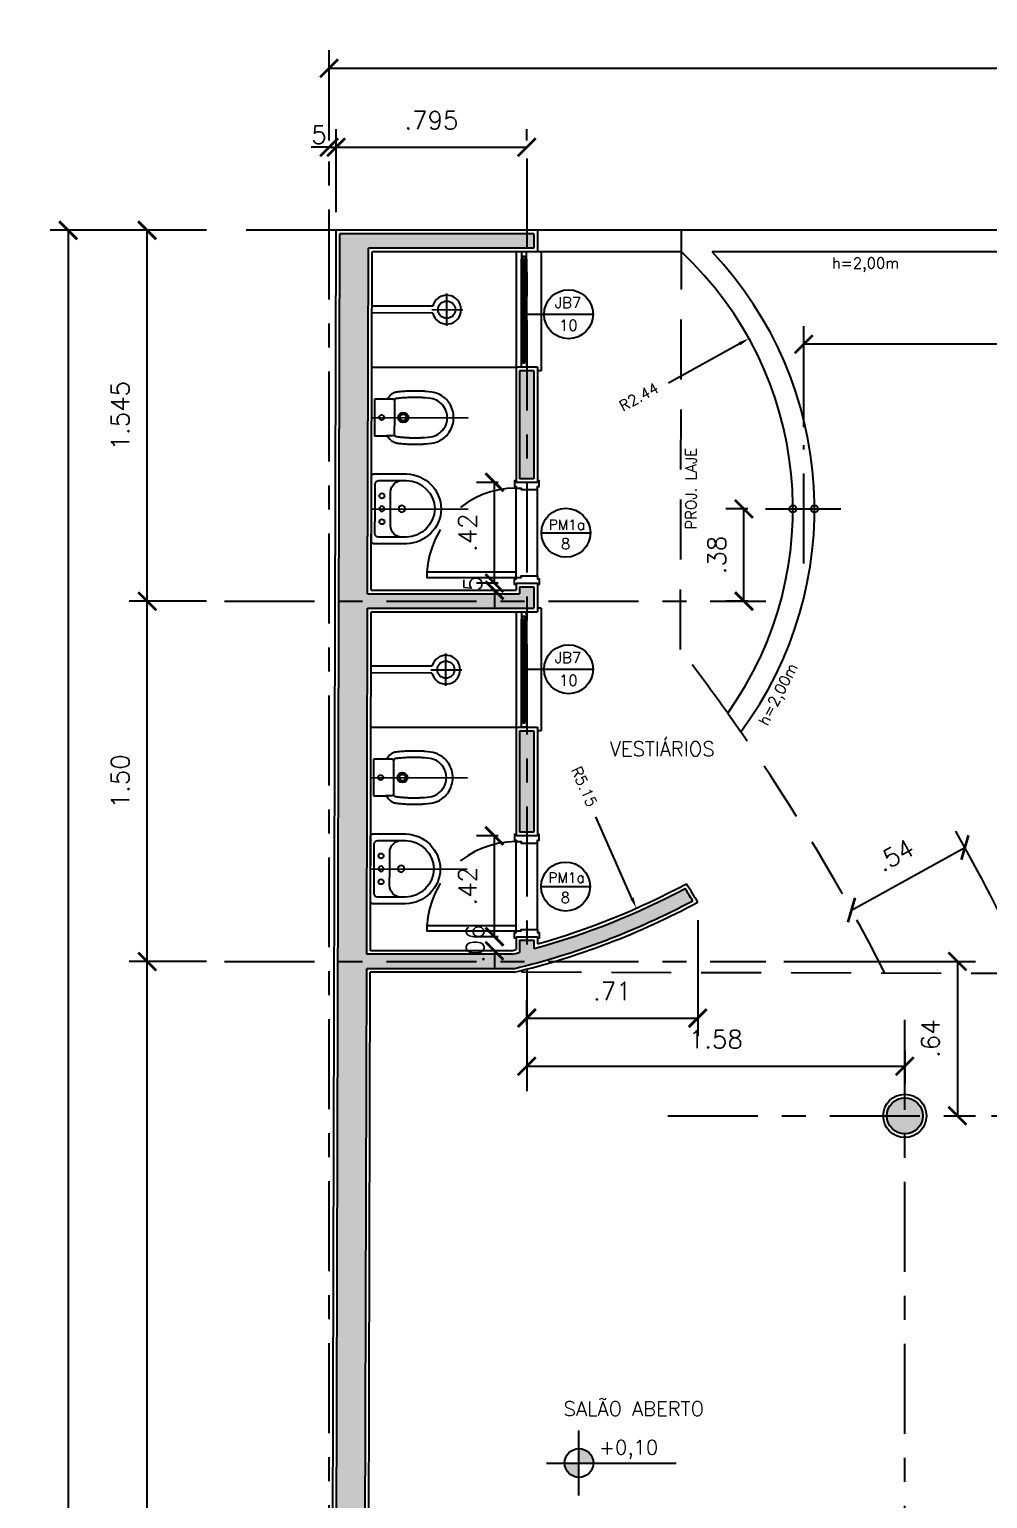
# Model space of a CAD drawing. Header units: millimetres. Extents: x 128 to 761, y 122 to 191.
# Drawn here: x 127.76 to 131.75, y 131.63 to 137.75 of the extents above; entities that cross this region are included whole.
import ezdxf

# ---------------------------------------------------------------- set-up
doc = ezdxf.new("R2010")
doc.units = ezdxf.units.MM
doc.linetypes.add('CENTER', pattern=[0.6, 0.375, -0.075, 0.075, -0.075])
doc.linetypes.add('HIDDEN', pattern=[0.375, 0.25, -0.125])
for name, color, linetype in [('ALV', 5, 'Continuous'), ('CAIX', 2, 'Continuous'), ('CAIXN', 7, 'Continuous'), ('COTAS', 1, 'Continuous'), ('EIXOS', 141, 'CENTER'), ('LPROJ', 7, 'HIDDEN'), ('LVISTA02', 1, 'Continuous'), ('NOTAS', 2, 'Continuous'), ('PEÇAS', 7, 'Continuous'), ('PEÇAS50', 8, 'Continuous'), ('REVEST', 2, 'Continuous'), ('SOLID', 8, 'Continuous'), ('TEXT', 3, 'Continuous')]:
    doc.layers.add(name, color=color, linetype=linetype)
doc.styles.add('60-50', font='romans.shx', dxfattribs={"height": 0.075})
doc.styles.add('80-50', font='romans.shx', dxfattribs={"height": 0.1})
doc.dimstyles.new('50', dxfattribs={"dimtxt": 0.1, "dimasz": 2.5, "dimexe": 1.25, "dimexo": 0.625, "dimgap": 0.075, "dimtad": 1, "dimzin": 0, "dimdsep": 46, "dimtxsty": '60-50', "dimcen": 2.5, "dimclrt": 3, "dimadec": 0, "dimazin": 0, "dimtfac": 1, "dimtmove": 0, "dimatfit": 3, "dimfxl": 1, "dimarcsym": 0})

# ---------------------------------------------------------------- blocks, each defined once
blk = doc.blocks.new('_ARCHTICK')
at = {"color": 0, "linetype": 'ByBlock', "const_width": 0.15}
blk.add_lwpolyline([(-0.5, -0.5), (0.5, 0.5)], dxfattribs=at)
blk = doc.blocks.new('*D17')
at = {"layer": 'COTAS', "color": 0, "lineweight": -2}
for p, q in [((129.0085, 137.286), (129.0085, 137.3331)), ((129.0378, 136.9871), (129.0378, 137.3331)), ((129.0085, 137.2581), (128.9335, 137.2581)), ((129.0085, 137.2581), (129.0378, 137.2581)), ((129.0378, 137.2581), (129.1128, 137.2581))]:
    blk.add_line(p, q, dxfattribs=at)
at = {"layer": 'DEFPOINTS', "color": 0}
for p in [(129.0085, 137.211), (129.0378, 137.2581), (129.0378, 136.9121)]:
    blk.add_point(p, dxfattribs=at)
at = {"layer": 'COTAS', "color": 0, "lineweight": -2, "xscale": 0.075, "yscale": 0.075, "zscale": 0.075}
blk.add_blockref('_ARCHTICK', (129.0085, 137.2581), dxfattribs=at)
at = {"layer": 'COTAS', "color": 0, "lineweight": -2, "xscale": 0.075, "yscale": 0.075, "zscale": 0.075, "rotation": 180}
blk.add_blockref('_ARCHTICK', (129.0378, 137.2581), dxfattribs=at)
at = {"layer": 'COTAS', "color": 3, "insert": (128.9665, 137.3104), "char_height": 0.075, "attachment_point": 5, "style": '60-50'}
blk.add_mtext('5', dxfattribs=at)
blk = doc.blocks.new('*D18')
at = {"layer": 'COTAS', "color": 0, "lineweight": -2}
for p, q in [((129.8328, 137.286), (129.8328, 137.3331)), ((129.0378, 137.2581), (129.8328, 137.2581))]:
    blk.add_line(p, q, dxfattribs=at)
at = {"layer": 'DEFPOINTS', "color": 0}
for p in [(129.8328, 137.2581), (129.8328, 137.211), (129.0378, 136.9121)]:
    blk.add_point(p, dxfattribs=at)
at = {"layer": 'COTAS', "color": 0, "lineweight": -2, "xscale": 0.075, "yscale": 0.075, "zscale": 0.075, "rotation": 180}
blk.add_blockref('_ARCHTICK', (129.0378, 137.2581), dxfattribs=at)
at = {"layer": 'COTAS', "color": 0, "lineweight": -2, "xscale": 0.075, "yscale": 0.075, "zscale": 0.075}
blk.add_blockref('_ARCHTICK', (129.8328, 137.2581), dxfattribs=at)
at = {"layer": 'COTAS', "color": 3, "insert": (129.4353, 137.3706), "char_height": 0.075, "attachment_point": 5, "style": '60-50'}
blk.add_mtext('.795', dxfattribs=at)
blk = doc.blocks.new('*D19')
at = {"layer": 'COTAS', "color": 0, "lineweight": -2}
for p, q in [((129.8328, 133.4937), (129.8328, 133.3539)), ((131.4089, 133.4941), (131.4089, 133.3539)), ((129.8328, 133.4289), (131.4089, 133.4289))]:
    blk.add_line(p, q, dxfattribs=at)
at = {"layer": 'DEFPOINTS', "color": 0}
for p in [(129.8328, 133.5687), (131.4089, 133.5691), (131.4089, 133.4289)]:
    blk.add_point(p, dxfattribs=at)
at = {"layer": 'COTAS', "color": 0, "lineweight": -2, "xscale": 0.075, "yscale": 0.075, "zscale": 0.075, "rotation": 180}
blk.add_blockref('_ARCHTICK', (129.8328, 133.4289), dxfattribs=at)
at = {"layer": 'COTAS', "color": 0, "lineweight": -2, "xscale": 0.075, "yscale": 0.075, "zscale": 0.075}
blk.add_blockref('_ARCHTICK', (131.4089, 133.4289), dxfattribs=at)
at = {"layer": 'COTAS', "color": 3, "insert": (130.6208, 133.5414), "char_height": 0.075, "attachment_point": 5, "style": '60-50'}
blk.add_mtext('1.58', dxfattribs=at)
blk = doc.blocks.new('*D20')
at = {"layer": 'COTAS', "color": 0, "lineweight": -2}
for p, q in [((129.0085, 137.286), (129.0085, 137.6626)), ((150.1285, 137.286), (150.1285, 137.6626)), ((129.0085, 137.5876), (150.1285, 137.5876))]:
    blk.add_line(p, q, dxfattribs=at)
at = {"layer": 'DEFPOINTS', "color": 0}
for p in [(150.1285, 137.5876), (129.0085, 137.211), (150.1285, 137.211)]:
    blk.add_point(p, dxfattribs=at)
at = {"layer": 'COTAS', "color": 0, "lineweight": -2, "xscale": 0.075, "yscale": 0.075, "zscale": 0.075, "rotation": 180}
blk.add_blockref('_ARCHTICK', (129.0085, 137.5876), dxfattribs=at)
at = {"layer": 'COTAS', "color": 0, "lineweight": -2, "xscale": 0.075, "yscale": 0.075, "zscale": 0.075}
blk.add_blockref('_ARCHTICK', (150.1285, 137.5876), dxfattribs=at)
at = {"layer": 'COTAS', "color": 3, "insert": (139.5685, 137.7001), "char_height": 0.075, "attachment_point": 5, "style": '60-50'}
blk.add_mtext('21.12', dxfattribs=at)
blk = doc.blocks.new('*D26')
at = {"layer": 'COTAS', "color": 0, "lineweight": -2}
for p, q in [((128.498, 133.8652), (128.1752, 133.8652)), ((128.2502, 126.8471), (128.2502, 133.8652))]:
    blk.add_line(p, q, dxfattribs=at)
at = {"layer": 'DEFPOINTS', "color": 0}
for p in [(128.2502, 133.8652), (128.573, 133.8652), (128.573, 126.8471)]:
    blk.add_point(p, dxfattribs=at)
at = {"layer": 'COTAS', "color": 0, "lineweight": -2, "xscale": 0.075, "yscale": 0.075, "zscale": 0.075}
for p, rotation in [((128.2502, 133.8652), 90), ((128.2502, 126.8471), 270)]:
    blk.add_blockref('_ARCHTICK', p, dxfattribs=dict(at, rotation=rotation))
at = {"layer": 'COTAS', "color": 3, "insert": (128.1377, 130.3562), "char_height": 0.075, "attachment_point": 5, "rotation": 90, "style": '60-50'}
blk.add_mtext('7.02', dxfattribs=at)
blk = doc.blocks.new('*D27')
at = {"layer": 'COTAS', "color": 0, "lineweight": -2}
for p, q in [((128.498, 135.3669), (128.1752, 135.3669)), ((128.2502, 133.8652), (128.2502, 135.3669))]:
    blk.add_line(p, q, dxfattribs=at)
at = {"layer": 'DEFPOINTS', "color": 0}
for p in [(128.2502, 135.3669), (128.573, 135.3669), (128.573, 133.8652)]:
    blk.add_point(p, dxfattribs=at)
at = {"layer": 'COTAS', "color": 0, "lineweight": -2, "xscale": 0.075, "yscale": 0.075, "zscale": 0.075}
for p, rotation in [((128.2502, 135.3669), 90), ((128.2502, 133.8652), 270)]:
    blk.add_blockref('_ARCHTICK', p, dxfattribs=dict(at, rotation=rotation))
at = {"layer": 'COTAS', "color": 3, "insert": (128.1377, 134.6161), "char_height": 0.075, "attachment_point": 5, "rotation": 90, "style": '60-50'}
blk.add_mtext('1.50', dxfattribs=at)
blk = doc.blocks.new('*D28')
at = {"layer": 'COTAS', "color": 0, "lineweight": -2}
for p, q in [((128.498, 136.9121), (128.1752, 136.9121)), ((128.2502, 135.3669), (128.2502, 136.9121))]:
    blk.add_line(p, q, dxfattribs=at)
at = {"layer": 'DEFPOINTS', "color": 0}
for p in [(128.2502, 136.9121), (128.573, 136.9121), (128.573, 135.3669)]:
    blk.add_point(p, dxfattribs=at)
at = {"layer": 'COTAS', "color": 0, "lineweight": -2, "xscale": 0.075, "yscale": 0.075, "zscale": 0.075}
for p, rotation in [((128.2502, 136.9121), 90), ((128.2502, 135.3669), 270)]:
    blk.add_blockref('_ARCHTICK', p, dxfattribs=dict(at, rotation=rotation))
at = {"layer": 'COTAS', "color": 3, "insert": (128.1377, 136.1395), "char_height": 0.075, "attachment_point": 5, "rotation": 90, "style": '60-50'}
blk.add_mtext('1.545', dxfattribs=at)
blk = doc.blocks.new('*D29')
at = {"layer": 'COTAS', "color": 0, "lineweight": -2}
for p, q in [((128.498, 136.9121), (127.8456, 136.9121)), ((127.9206, 136.9121), (127.9206, 124.9121)), ((128.498, 124.9121), (127.8456, 124.9121))]:
    blk.add_line(p, q, dxfattribs=at)
at = {"layer": 'DEFPOINTS', "color": 0}
for p in [(128.573, 136.9121), (127.9206, 124.9121), (128.573, 124.9121)]:
    blk.add_point(p, dxfattribs=at)
at = {"layer": 'COTAS', "color": 0, "lineweight": -2, "xscale": 0.075, "yscale": 0.075, "zscale": 0.075}
for p, rotation in [((127.9206, 136.9121), 90), ((127.9206, 124.9121), 270)]:
    blk.add_blockref('_ARCHTICK', p, dxfattribs=dict(at, rotation=rotation))
at = {"layer": 'COTAS', "color": 3, "insert": (127.8081, 130.9121), "char_height": 0.075, "attachment_point": 5, "rotation": 90, "style": '60-50'}
blk.add_mtext('12.00', dxfattribs=at)
blk = doc.blocks.new('*D32')
at = {"layer": 'COTAS', "color": 0, "lineweight": -2}
for p, q in [((130.9047, 133.8652), (131.7033, 133.8652)), ((131.6283, 133.8652), (131.6283, 133.2221)), ((131.6703, 133.2221), (131.7033, 133.2221))]:
    blk.add_line(p, q, dxfattribs=at)
at = {"layer": 'DEFPOINTS', "color": 0}
for p in [(130.8297, 133.8652), (131.5953, 133.2221), (131.6283, 133.2221)]:
    blk.add_point(p, dxfattribs=at)
at = {"layer": 'COTAS', "color": 0, "lineweight": -2, "xscale": 0.075, "yscale": 0.075, "zscale": 0.075}
for p, rotation in [((131.6283, 133.8652), 90), ((131.6283, 133.2221), 270)]:
    blk.add_blockref('_ARCHTICK', p, dxfattribs=dict(at, rotation=rotation))
at = {"layer": 'COTAS', "color": 3, "insert": (131.5158, 133.5437), "char_height": 0.075, "attachment_point": 5, "rotation": 90, "style": '60-50'}
blk.add_mtext('.64', dxfattribs=at)
blk = doc.blocks.new('*D62')
at = {"layer": 'COTAS', "color": 0, "lineweight": -2}
blk.add_line((131.1865, 134.0796), (131.6594, 134.3403), dxfattribs=at)
at = {"layer": 'DEFPOINTS', "color": 0}
for p in [(131.6594, 134.3403), (131.6594, 134.3403), (131.1865, 134.0796)]:
    blk.add_point(p, dxfattribs=at)
at = {"layer": 'COTAS', "color": 0, "lineweight": -2, "xscale": 0.075, "yscale": 0.075, "zscale": 0.075}
for p, rotation in [((131.6594, 134.3403), 28.86663967297036), ((131.1865, 134.0796), 208.8666396729704)]:
    blk.add_blockref('_ARCHTICK', p, dxfattribs=dict(at, rotation=rotation))
at = {"layer": 'COTAS', "color": 3, "insert": (131.3686, 134.3084), "char_height": 0.075, "attachment_point": 5, "rotation": 28.86664, "style": '60-50'}
blk.add_mtext('.54', dxfattribs=at)
blk = doc.blocks.new('*D76')
at = {"layer": 'COTAS', "color": 0, "lineweight": -2}
for p, q in [((130.9874, 136.0917), (130.9874, 136.5124)), ((133.671, 136.4374), (130.9874, 136.4374))]:
    blk.add_line(p, q, dxfattribs=at)
at = {"layer": 'DEFPOINTS', "color": 0}
for p in [(130.9874, 136.4374), (133.671, 136.4374), (130.9874, 136.0167)]:
    blk.add_point(p, dxfattribs=at)
at = {"layer": 'COTAS', "color": 0, "lineweight": -2, "xscale": 0.075, "yscale": 0.075, "zscale": 0.075, "rotation": 180}
blk.add_blockref('_ARCHTICK', (130.9874, 136.4374), dxfattribs=at)
at = {"layer": 'COTAS', "color": 0, "lineweight": -2, "xscale": 0.075, "yscale": 0.075, "zscale": 0.075}
blk.add_blockref('_ARCHTICK', (133.671, 136.4374), dxfattribs=at)
at = {"layer": 'COTAS', "color": 3, "insert": (132.3292, 136.5499), "char_height": 0.075, "attachment_point": 5, "style": '60-50'}
blk.add_mtext('2.68', dxfattribs=at)
blk = doc.blocks.new('*D77')
at = {"layer": 'COTAS', "color": 0, "lineweight": -2}
for p, q in [((130.7537, 135.751), (130.6632, 135.751)), ((130.7382, 135.3669), (130.7382, 135.751)), ((130.7547, 135.3669), (130.6632, 135.3669))]:
    blk.add_line(p, q, dxfattribs=at)
at = {"layer": 'DEFPOINTS', "color": 0}
for p in [(130.7382, 135.751), (130.8287, 135.751), (130.8297, 135.3669)]:
    blk.add_point(p, dxfattribs=at)
at = {"layer": 'COTAS', "color": 0, "lineweight": -2, "xscale": 0.075, "yscale": 0.075, "zscale": 0.075}
for p, rotation in [((130.7382, 135.751), 90), ((130.7382, 135.3669), 270)]:
    blk.add_blockref('_ARCHTICK', p, dxfattribs=dict(at, rotation=rotation))
at = {"layer": 'COTAS', "color": 3, "insert": (130.6257, 135.559), "char_height": 0.075, "attachment_point": 5, "rotation": 90, "style": '60-50'}
blk.add_mtext('.38', dxfattribs=at)
blk = doc.blocks.new('*D80')
at = {"layer": 'COTAS', "color": 0, "lineweight": -2}
for p, q in [((129.6979, 133.9687), (129.6979, 134.0437)), ((129.7128, 133.9687), (129.6229, 133.9687)), ((129.6945, 133.9102), (129.6229, 133.9102)), ((129.6979, 133.9102), (129.6979, 133.8352))]:
    blk.add_line(p, q, dxfattribs=at)
at = {"layer": 'DEFPOINTS', "color": 0}
for p in [(129.6979, 133.9687), (129.7878, 133.9687), (129.7695, 133.9102)]:
    blk.add_point(p, dxfattribs=at)
at = {"layer": 'COTAS', "color": 0, "lineweight": -2, "xscale": 0.075, "yscale": 0.075, "zscale": 0.075}
for p, rotation in [((129.6979, 133.9687), 270), ((129.6979, 133.9102), 90)]:
    blk.add_blockref('_ARCHTICK', p, dxfattribs=dict(at, rotation=rotation))
at = {"layer": 'COTAS', "color": 3, "insert": (129.6176, 133.9395), "char_height": 0.075, "attachment_point": 5, "rotation": 90, "style": '60-50'}
blk.add_mtext('.06', dxfattribs=at)
blk = doc.blocks.new('*D81')
at = {"layer": 'COTAS', "color": 0, "lineweight": -2}
for p, q in [((129.7128, 134.3887), (129.6229, 134.3887)), ((129.6979, 133.9687), (129.6979, 134.3887))]:
    blk.add_line(p, q, dxfattribs=at)
at = {"layer": 'DEFPOINTS', "color": 0}
for p in [(129.6979, 134.3887), (129.7878, 134.3887), (129.7878, 133.9687)]:
    blk.add_point(p, dxfattribs=at)
at = {"layer": 'COTAS', "color": 0, "lineweight": -2, "xscale": 0.075, "yscale": 0.075, "zscale": 0.075}
for p, rotation in [((129.6979, 134.3887), 90), ((129.6979, 133.9687), 270)]:
    blk.add_blockref('_ARCHTICK', p, dxfattribs=dict(at, rotation=rotation))
at = {"layer": 'COTAS', "color": 3, "insert": (129.5854, 134.1787), "char_height": 0.075, "attachment_point": 5, "rotation": 90, "style": '60-50'}
blk.add_mtext('.42', dxfattribs=at)
blk = doc.blocks.new('*D82')
at = {"layer": 'COTAS', "color": 0, "lineweight": -2}
for p, q in [((129.6979, 135.4419), (129.6979, 135.5169)), ((129.7128, 135.4419), (129.6229, 135.4419)), ((129.6979, 135.4119), (129.6979, 135.3369))]:
    blk.add_line(p, q, dxfattribs=at)
at = {"layer": 'DEFPOINTS', "color": 0}
for p in [(129.6979, 135.4419), (129.7878, 135.4419), (129.6979, 135.4119)]:
    blk.add_point(p, dxfattribs=at)
at = {"layer": 'COTAS', "color": 0, "lineweight": -2, "xscale": 0.075, "yscale": 0.075, "zscale": 0.075}
for p, rotation in [((129.6979, 135.4419), 270), ((129.6979, 135.4119), 90)]:
    blk.add_blockref('_ARCHTICK', p, dxfattribs=dict(at, rotation=rotation))
at = {"layer": 'COTAS', "color": 3, "insert": (129.608, 135.44), "char_height": 0.075, "attachment_point": 5, "rotation": 90, "style": '60-50'}
blk.add_mtext('5', dxfattribs=at)
blk = doc.blocks.new('*D83')
at = {"layer": 'COTAS', "color": 0, "lineweight": -2}
for p, q in [((129.7128, 135.8619), (129.6229, 135.8619)), ((129.6979, 135.4419), (129.6979, 135.8619))]:
    blk.add_line(p, q, dxfattribs=at)
at = {"layer": 'DEFPOINTS', "color": 0}
for p in [(129.6979, 135.8619), (129.7878, 135.8619), (129.7878, 135.4419)]:
    blk.add_point(p, dxfattribs=at)
at = {"layer": 'COTAS', "color": 0, "lineweight": -2, "xscale": 0.075, "yscale": 0.075, "zscale": 0.075}
for p, rotation in [((129.6979, 135.8619), 90), ((129.6979, 135.4419), 270)]:
    blk.add_blockref('_ARCHTICK', p, dxfattribs=dict(at, rotation=rotation))
at = {"layer": 'COTAS', "color": 3, "insert": (129.5854, 135.6519), "char_height": 0.075, "attachment_point": 5, "rotation": 90, "style": '60-50'}
blk.add_mtext('.42', dxfattribs=at)
blk = doc.blocks.new('*D84')
at = {"layer": 'COTAS', "color": 0, "lineweight": -2}
for p, q in [((130.5455, 134.0375), (130.5455, 133.5545)), ((129.8328, 133.5987), (129.8328, 133.7045)), ((129.8328, 133.6295), (130.5455, 133.6295))]:
    blk.add_line(p, q, dxfattribs=at)
at = {"layer": 'DEFPOINTS', "color": 0}
for p in [(130.5455, 134.1125), (130.5455, 133.6295), (129.8328, 133.5237)]:
    blk.add_point(p, dxfattribs=at)
at = {"layer": 'COTAS', "color": 0, "lineweight": -2, "xscale": 0.075, "yscale": 0.075, "zscale": 0.075, "rotation": 180}
blk.add_blockref('_ARCHTICK', (129.8328, 133.6295), dxfattribs=at)
at = {"layer": 'COTAS', "color": 0, "lineweight": -2, "xscale": 0.075, "yscale": 0.075, "zscale": 0.075}
blk.add_blockref('_ARCHTICK', (130.5455, 133.6295), dxfattribs=at)
at = {"layer": 'COTAS', "color": 3, "insert": (130.1892, 133.742), "char_height": 0.075, "attachment_point": 5, "style": '60-50'}
blk.add_mtext('.71', dxfattribs=at)

msp = doc.modelspace()

# ---------------------------------------------------------------- hatches: boundary and pattern name
at = {"layer": 'NOTAS'}
h = msp.add_hatch(color=1, dxfattribs=at)
h.paths.add_polyline_path([(130.0504, 131.7154), (130.0504, 131.7754), (129.9904, 131.7754, 0.414214)])
h.paths.add_polyline_path([(130.0504, 131.8354), (130.0504, 131.7754), (130.1104, 131.7754, 0.414214)])
at = {"layer": 'SOLID'}
h = msp.add_hatch(color=256, dxfattribs=at)
h.paths.add_polyline_path([(129.1726, 136.8371), (129.8628, 136.8371), (129.8628, 136.8971), (129.0528, 136.8971), (129.0392, 131.3592), (129.1592, 131.3592), (129.1653, 133.8352), (129.7785, 133.8352, 0.063281), (130.5245, 134.1183, 0.001914), (130.4929, 134.1695, -0.054764), (129.8628, 133.919), (129.8628, 133.9537), (129.8028, 133.9537), (129.8028, 133.9031, -0.002613), (129.7713, 133.8952), (129.1654, 133.8952), (129.169, 135.3369), (129.8628, 135.3369), (129.8628, 135.4269), (129.8028, 135.4269), (129.8028, 135.3969), (129.1691, 135.3969)])
h.paths.add_polyline_path([(129.8628, 136.3271), (129.8028, 136.3271), (129.8028, 135.8769), (129.8628, 135.8769)], flags=17)
h.paths.add_polyline_path([(129.8028, 134.4037), (129.8628, 134.4037), (129.8628, 134.8269), (129.8028, 134.8269)], flags=17)
h = msp.add_hatch(color=256, dxfattribs=at)
h.paths.add_polyline_path([(131.4089, 133.2221), (131.4089, 133.2971, 0.414214), (131.3339, 133.2221)])
h.paths.add_polyline_path([(131.4089, 133.1471), (131.4089, 133.2221), (131.3339, 133.2221, 0.414214)])
h.paths.add_polyline_path([(131.4089, 133.2221), (131.4089, 133.1471, 0.414214), (131.4839, 133.2221)])
h.paths.add_polyline_path([(131.4839, 133.2221, 0.414214), (131.4089, 133.2971), (131.4089, 133.2221)])
h.paths.add_polyline_path([(131.4089, 130.6721), (131.3339, 130.6721, 0.414214), (131.4089, 130.5971)])
h.paths.add_polyline_path([(131.4089, 130.7471, 0.414214), (131.3339, 130.6721), (131.4089, 130.6721)])
h.paths.add_polyline_path([(131.4089, 130.7471), (131.4089, 130.6721), (131.4839, 130.6721, 0.414214)])
h.paths.add_polyline_path([(131.4839, 130.6721), (131.4089, 130.6721), (131.4089, 130.5971, 0.414214)])

# ---------------------------------------------------------------- linework, layer by layer
at = {"layer": 'ALV'}
for p, q in [((129.0235, 124.9271), (129.0528, 136.8971)), ((129.8628, 136.8971), (129.0528, 136.8971)), ((129.8628, 136.8971), (129.8628, 136.8371)), ((129.1691, 135.3969), (129.1726, 136.8371)), ((129.8628, 136.8371), (129.1726, 136.8371)), ((129.8028, 136.3271), (129.8028, 135.8769)), ((129.8628, 136.3271), (129.8028, 136.3271)), ((129.8628, 136.3271), (129.8628, 135.8769)), ((129.8628, 135.8769), (129.8028, 135.8769)), ((129.8028, 135.4269), (129.8028, 135.3969)), ((129.8028, 135.4269), (129.8628, 135.4269)), ((129.8628, 135.4269), (129.8628, 135.3369)), ((129.1691, 135.3969), (129.8028, 135.3969)), ((129.1654, 133.8952), (129.169, 135.3369)), ((129.169, 135.3369), (129.8628, 135.3369)), ((129.8028, 134.8269), (129.8028, 134.4037)), ((129.8028, 134.8269), (129.8628, 134.8269)), ((129.8628, 134.8269), (129.8628, 134.4037)), ((129.8628, 134.4037), (129.8028, 134.4037)), ((129.7713, 133.8952), (129.1654, 133.8952)), ((129.8028, 133.9537), (129.8628, 133.9537)), ((129.8028, 133.9537), (129.8028, 133.9031)), ((129.8628, 133.9537), (129.8628, 133.919)), ((129.1517, 128.2571), (129.1653, 133.8352)), ((129.7785, 133.8352), (129.1653, 133.8352))]:
    msp.add_line(p, q, dxfattribs=at)
msp.add_circle((131.4089, 133.2221), 0.075, dxfattribs=at)
for centre, radius, start, end in [((129.0378, 136.9121), 3.1047, 285.4099, 297.94825), ((123.8242, 130.0248), 7.8518, 31.42264, 31.86137), ((129.0378, 136.9121), 3.1647, 283.53472, 298.01837), ((129.0378, 136.9121), 3.1047, 283.6655, 284.26444)]:
    msp.add_arc(centre, radius, start, end, dxfattribs=at)
at = {"layer": 'CAIX'}
for p, q in [((129.8103, 136.8221), (129.8103, 136.7921)), ((129.8103, 136.7921), (129.8163, 136.7921)), ((129.8163, 136.7921), (129.8163, 136.8041)), ((129.8163, 136.8041), (129.8253, 136.8041)), ((129.8163, 136.7921), (129.8163, 136.3721)), ((129.8253, 136.8041), (129.8253, 136.7921)), ((129.8253, 136.7921), (129.8253, 136.3721)), ((129.8253, 136.7921), (129.8313, 136.7921)), ((129.8313, 136.7921), (129.8313, 136.8221)), ((129.8103, 135.3219), (129.8103, 135.2919)), ((129.8163, 135.2919), (129.8163, 135.3039)), ((129.8163, 135.3039), (129.8253, 135.3039)), ((129.8253, 135.3039), (129.8253, 135.2919)), ((129.8313, 135.2919), (129.8313, 135.3219)), ((129.8103, 135.2919), (129.8163, 135.2919)), ((129.8163, 135.2919), (129.8163, 134.8719)), ((129.8253, 135.2919), (129.8253, 134.8719)), ((129.8253, 135.2919), (129.8313, 135.2919))]:
    msp.add_line(p, q, dxfattribs=at)
for points in [[(129.8253, 136.3601), (129.8253, 136.3721), (129.8313, 136.3721), (129.8313, 136.3421), (129.8103, 136.3421), (129.8103, 136.3721), (129.8163, 136.3721), (129.8163, 136.3601)], [(129.8253, 134.8599), (129.8253, 134.8719), (129.8313, 134.8719), (129.8313, 134.8419), (129.8103, 134.8419), (129.8103, 134.8719), (129.8163, 134.8719), (129.8163, 134.8599)]]:
    msp.add_lwpolyline(points, close=True, dxfattribs=at)
for points in [[(129.7878, 135.8679), (129.7818, 135.8679), (129.7818, 135.8439), (129.7878, 135.8439), (129.7878, 135.8379), (129.8088, 135.8379), (129.8088, 135.8319), (129.8778, 135.8319), (129.8778, 135.8439), (129.8838, 135.8439), (129.8838, 135.8679), (129.8778, 135.8679)], [(129.7878, 135.4659), (129.7878, 135.4869), (129.4164, 135.4869), (129.4164, 135.4659), (129.7878, 135.4659)], [(129.7878, 135.4359), (129.7818, 135.4359), (129.7818, 135.4599), (129.7878, 135.4599), (129.7878, 135.4659), (129.8088, 135.4659), (129.8088, 135.4719), (129.8778, 135.4719), (129.8778, 135.4599), (129.8838, 135.4599), (129.8838, 135.4359), (129.8778, 135.4359)], [(129.7878, 134.3947), (129.7818, 134.3947), (129.7818, 134.3707), (129.7878, 134.3707), (129.7878, 134.3647), (129.8088, 134.3647), (129.8088, 134.3587), (129.8778, 134.3587), (129.8778, 134.3707), (129.8838, 134.3707), (129.8838, 134.3947), (129.8778, 134.3947)], [(129.7878, 133.9927), (129.7878, 134.0137), (129.4164, 134.0137), (129.4164, 133.9927), (129.7878, 133.9927)], [(129.7878, 133.9627), (129.7818, 133.9627), (129.7818, 133.9867), (129.7878, 133.9867), (129.7878, 133.9927), (129.8088, 133.9927), (129.8088, 133.9987), (129.8778, 133.9987), (129.8778, 133.9867), (129.8838, 133.9867), (129.8838, 133.9627), (129.8778, 133.9627)]]:
    msp.add_lwpolyline(points, dxfattribs=at)
at = {"layer": 'CAIX', "color": 8, "linetype": 'HIDDEN'}
for centre in [(129.7878, 135.4659), (129.7878, 133.9927)]:
    msp.add_arc(centre, 0.372, 90, 176.76385, dxfattribs=at)
at = {"layer": 'CAIXN', "color": 8, "ltscale": 0.5}
for p, q in [((129.8253, 136.5623), (130.109, 136.5623)), ((129.8938, 135.6519), (130.0978, 135.6519)), ((129.8253, 135.083), (130.109, 135.083)), ((129.8926, 134.1776), (130.0966, 134.1776))]:
    msp.add_line(p, q, dxfattribs=at)
for centre in [(130.007, 136.5623), (129.9958, 135.6519), (130.007, 135.083), (129.9946, 134.1776)]:
    msp.add_circle(centre, 0.102, dxfattribs=at)
at = {"layer": 'COTAS', "linetype": 'ByBlock'}
for p, q in [((130.7197, 136.4393), (130.4237, 136.2755)), ((130.2714, 134.1284), (130.1211, 134.4676))]:
    msp.add_line(p, q, dxfattribs=at)
at = {"layer": 'COTAS'}
for centre in [(130.9424, 135.751), (131.0324, 135.751)]:
    msp.add_circle(centre, 0.015, dxfattribs=at)
msp.add_arc((123.8249, 130.0213), 8.9461, 25.52092, 29.36287, dxfattribs=at)
at = {"layer": 'COTAS', "linetype": 'ByBlock'}
for p in [(130.7591, 136.461), (130.2896, 134.0873)]:
    msp.add_point(p, dxfattribs=at)
for points in [[(130.7161, 136.4458), (130.7233, 136.4327), (130.7591, 136.461)], [(130.2782, 134.1315), (130.2645, 134.1254), (130.2896, 134.0873)]]:
    msp.add_solid(points, dxfattribs=at)
at = {"layer": 'EIXOS'}
for p, q in [((129.0085, 124.4743), (129.0085, 137.211)), ((129.8328, 137.211), (129.8328, 133.3253)), ((129.0378, 136.9121), (128.573, 136.9121)), ((130.9874, 135.5241), (130.9874, 136.0167)), ((130.8287, 135.751), (131.1419, 135.751)), ((128.573, 135.3669), (130.8297, 135.3669)), ((128.573, 133.8652), (130.8297, 133.8652)), ((131.4089, 129.8721), (131.4089, 133.6569)), ((130.4209, 133.2221), (132.2387, 133.2221))]:
    msp.add_line(p, q, dxfattribs=at)
at = {"layer": 'LPROJ'}
for p, q in [((130.4736, 135.1651), (130.4778, 136.9085)), ((131.9354, 133.815), (129.7803, 133.8202))]:
    msp.add_line(p, q, dxfattribs=at)
for start, end in [(35.47753, 37.72728), (26.83822, 34.82956)]:
    msp.add_arc((123.8249, 130.0213), 8.4061, start, end, dxfattribs=at)
at = {"layer": 'LVISTA02', "color": 2}
for p, q in [((150.1285, 136.9121), (129.8778, 136.9121)), ((130.4776, 136.8221), (129.8776, 136.8221)), ((150.1285, 136.8221), (130.6053, 136.8221)), ((130.6703, 134.9001), (130.7251, 134.8224))]:
    msp.add_line(p, q, dxfattribs=at)
at = {"layer": 'LVISTA02'}
for p, q in [((129.7878, 136.8221), (129.7878, 136.3421)), ((129.8103, 136.3721), (129.8103, 136.7921)), ((129.8313, 136.7921), (129.8313, 136.3721)), ((129.8928, 136.8221), (129.8928, 136.3271)), ((129.1876, 136.3421), (129.7876, 136.3421)), ((129.8928, 136.3271), (129.8778, 136.3271)), ((129.7878, 135.4869), (129.7878, 135.8379)), ((129.8778, 135.4719), (129.8778, 135.8319)), ((129.7878, 135.3219), (129.7878, 134.8419)), ((129.8928, 135.3369), (129.8778, 135.3369)), ((129.8928, 135.3369), (129.8928, 134.8269)), ((129.8103, 134.8719), (129.8103, 135.2919)), ((129.8313, 135.2919), (129.8313, 134.8719)), ((129.1839, 134.8419), (129.7878, 134.8419)), ((129.8928, 134.8269), (129.8778, 134.8269)), ((129.7878, 134.0137), (129.7878, 134.3647)), ((129.8778, 133.9987), (129.8778, 134.3587))]:
    msp.add_line(p, q, dxfattribs=at)
at = {"layer": 'LVISTA02', "color": 2}
for radius, start, end in [(1.4665, 324.53303, 46.9204), (1.5565, 323.37172, 43.48548)]:
    msp.add_arc((129.476, 135.751), radius, start, end, dxfattribs=at)
at = {"layer": 'NOTAS', "color": 1}
for p, q in [((130.0504, 131.6404), (130.0504, 131.9104)), ((129.9154, 131.7754), (130.4551, 131.7754))]:
    msp.add_line(p, q, dxfattribs=at)
at = {"layer": 'NOTAS', "color": 2, "ltscale": 0.5}
msp.add_circle((130.0504, 131.7754), 0.06, dxfattribs=at)
at = {"layer": 'PEÇAS'}
for p, q in [((129.4408, 136.5959), (129.187, 136.5965)), ((129.4407, 136.5671), (129.187, 136.5677)), ((129.4371, 135.0669), (129.1833, 135.0675)), ((129.4371, 135.0957), (129.1834, 135.0963))]:
    msp.add_line(p, q, dxfattribs=at)
for points in [[(129.5279, 136.1313, 0.151271), (129.5098, 136.1913, 0.125962), (129.4723, 136.2259, 0.09008), (129.4364, 136.238), (129.4244, 136.2395), (129.4124, 136.2408, 0.004685), (129.3965, 136.2417, 0.00925), (129.3884, 136.242, 0.000115), (129.3655, 136.2424, 0.002343), (129.3644, 136.2424, 0.000782), (129.3566, 136.2424, 0.001444), (129.3524, 136.2424, 0.004804), (129.3461, 136.2423, 0.005206), (129.3404, 136.2421, 0.005188), (129.335, 136.2418, 0.002211), (129.3224, 136.241, 0.001932), (129.3174, 136.2406, 0.000736), (129.3044, 136.2395, 0.008336), (129.3016, 136.2392, 0.001408), (129.2924, 136.2381, 0.000457), (129.2894, 136.2378, 0.054722), (129.284, 136.2365, 0.029037), (129.2744, 136.2324, 0.123774), (129.2568, 136.2149, -0.261182), (129.2473, 136.2088), (129.2011, 136.2089, 0.439555), (129.1978, 136.2056), (129.1976, 136.1321), (129.1974, 136.0586, 0.439555), (129.2007, 136.0553), (129.2469, 136.0552, -0.261182), (129.2564, 136.049, 0.123774), (129.2739, 136.0314, 0.029037), (129.2835, 136.0273, 0.054722), (129.2889, 136.026, 0.000457), (129.2919, 136.0256, 0.001408), (129.3011, 136.0244, 0.008336), (129.3038, 136.0241, 0.000736), (129.3169, 136.023, 0.001932), (129.3218, 136.0226, 0.002211), (129.3345, 136.0216, 0.005188), (129.3398, 136.0213, 0.005206), (129.3456, 136.0211, 0.004804), (129.3518, 136.021, 0.001444), (129.3561, 136.021, 0.000782), (129.3638, 136.021, 0.002343), (129.365, 136.021, 0.000115), (129.3878, 136.0212, 0.00925), (129.3959, 136.0214, 0.004685), (129.4118, 136.0224), (129.4238, 136.0235), (129.4359, 136.025, 0.09008), (129.4719, 136.0369, 0.125962), (129.5095, 136.0713, 0.151271)], [(129.185, 135.7517), (129.1853, 135.8878, -0.345194), (129.1943, 135.8972), (129.3315, 135.8968, -0.399699), (129.476, 135.751, -0.399699), (129.3308, 135.6059), (129.1936, 135.6062, -0.345194), (129.1847, 135.6156)], [(129.5242, 134.6311, 0.151271), (129.5061, 134.6912, 0.125962), (129.4687, 134.7257, 0.09008), (129.4327, 134.7378), (129.4207, 134.7394), (129.4087, 134.7406, 0.004685), (129.3928, 134.7416, 0.00925), (129.3847, 134.7419, 0.000115), (129.3618, 134.7422, 0.002343), (129.3607, 134.7422, 0.000782), (129.3529, 134.7422, 0.001444), (129.3487, 134.7422, 0.004804), (129.3425, 134.7422, 0.005206), (129.3367, 134.742, 0.005188), (129.3313, 134.7417, 0.002211), (129.3187, 134.7408, 0.001932), (129.3137, 134.7404, 0.000736), (129.3007, 134.7394, 0.008336), (129.298, 134.7391, 0.001408), (129.2887, 134.738, 0.000457), (129.2857, 134.7376, 0.054722), (129.2803, 134.7363, 0.029037), (129.2707, 134.7322, 0.123774), (129.2531, 134.7147, -0.261182), (129.2436, 134.7086), (129.1974, 134.7087, 0.439555), (129.1941, 134.7054), (129.1939, 134.6319), (129.1938, 134.5584, 0.439555), (129.1971, 134.5551), (129.2433, 134.555, -0.261182), (129.2527, 134.5488, 0.123774), (129.2702, 134.5312, 0.029037), (129.2798, 134.5271, 0.054722), (129.2852, 134.5258, 0.000457), (129.2882, 134.5254, 0.001408), (129.2974, 134.5243, 0.008336), (129.3002, 134.524, 0.000736), (129.3132, 134.5228, 0.001932), (129.3182, 134.5224, 0.002211), (129.3308, 134.5215, 0.005188), (129.3362, 134.5212, 0.005206), (129.3419, 134.521, 0.004804), (129.3482, 134.5208, 0.001444), (129.3524, 134.5208, 0.000782), (129.3602, 134.5208, 0.002343), (129.3613, 134.5208, 0.000115), (129.3842, 134.5211, 0.00925), (129.3923, 134.5213, 0.004685), (129.4082, 134.5222), (129.4202, 134.5234), (129.4322, 134.5248, 0.09008), (129.4682, 134.5368, 0.125962), (129.5058, 134.5712, 0.151271)], [(129.1813, 134.2516), (129.1816, 134.3876, -0.345194), (129.1906, 134.397), (129.3279, 134.3967, -0.399699), (129.4723, 134.2508, -0.399699), (129.3271, 134.1057), (129.1899, 134.106, -0.345194), (129.181, 134.1155)]]:
    msp.add_lwpolyline(points, format="xyb", close=True, dxfattribs=at)
for centre in [(129.499, 136.5813), (129.4953, 135.0812)]:
    msp.add_arc(centre, 0.06, 193.74654, 165.97346, dxfattribs=at)
at = {"layer": 'PEÇAS50'}
for p, q in [((129.4988, 136.5141), (129.4992, 136.6485)), ((129.4366, 136.5815), (129.5662, 136.5812)), ((129.1859, 136.1321), (129.5889, 136.1311)), ((129.185, 135.7517), (129.5879, 135.7507)), ((129.4952, 135.014), (129.4955, 135.1484)), ((129.4329, 135.0813), (129.5625, 135.081)), ((129.1822, 134.6319), (129.5852, 134.631)), ((129.1813, 134.2516), (129.5843, 134.2506))]:
    msp.add_line(p, q, dxfattribs=at)
for points in [[(129.2788, 136.2048, 0.385098), (129.2758, 136.2086), (129.2749, 136.2087), (129.2473, 136.2088)], [(129.5011, 136.1314, 0.152133), (129.4874, 136.1765, 0.000372), (129.4873, 136.1766, 0.213243), (129.4327, 136.2114), (129.4213, 136.2129), (129.4101, 136.214, 0.00456), (129.3951, 136.2149, 0.00925), (129.388, 136.2152, 0.000115), (129.3651, 136.2155, 0.002343), (129.3642, 136.2155, 0.000782), (129.3565, 136.2156, 0.001444), (129.3525, 136.2156, 0.004804), (129.3467, 136.2155, 0.005206), (129.3415, 136.2153, 0.005188), (129.3367, 136.2151, 0.002211), (129.3243, 136.2142, 0.001932), (129.3196, 136.2139, 0.000736), (129.3066, 136.2128, 0.008336), (129.3048, 136.2126, 0.002483), (129.2887, 136.2106, 0.380805), (129.2809, 136.2022), (129.2807, 136.1319), (129.2805, 136.0616, 0.380805), (129.2883, 136.0531, 0.002483), (129.3044, 136.051, 0.008336), (129.3062, 136.0508, 0.000736), (129.3192, 136.0497, 0.001932), (129.3239, 136.0493, 0.002211), (129.3363, 136.0484, 0.005188), (129.3411, 136.0481, 0.005206), (129.3463, 136.0479, 0.004804), (129.3521, 136.0478, 0.001444), (129.3561, 136.0478, 0.000782), (129.3638, 136.0478, 0.002343), (129.3647, 136.0478, 0.000115), (129.3876, 136.048, 0.00925), (129.3946, 136.0482, 0.00456), (129.4097, 136.0491), (129.4209, 136.0502), (129.4323, 136.0516, 0.213243), (129.4871, 136.0861, 0.000372), (129.4872, 136.0862, 0.152133), (129.5011, 136.1312)], [(129.2784, 136.059, -0.385098), (129.2754, 136.0551), (129.2746, 136.0551), (129.2469, 136.0552)], [(129.3119, 135.6329), (129.2147, 135.6331, -0.371535), (129.1997, 135.6478), (129.2, 135.7517), (129.2002, 135.8555, -0.371535), (129.2153, 135.8701), (129.3125, 135.8699)], [(129.2751, 134.7046, 0.385098), (129.2722, 134.7085), (129.2713, 134.7085), (129.2436, 134.7086)], [(129.4974, 134.6313, 0.152133), (129.4837, 134.6764, 0.000372), (129.4836, 134.6765, 0.213243), (129.4291, 134.7113), (129.4176, 134.7127), (129.4064, 134.7139, 0.00456), (129.3914, 134.7148, 0.00925), (129.3843, 134.715, 0.000115), (129.3614, 134.7154, 0.002343), (129.3606, 134.7154, 0.000782), (129.3529, 134.7154, 0.001444), (129.3488, 134.7154, 0.004804), (129.3431, 134.7153, 0.005206), (129.3379, 134.7152, 0.005188), (129.3331, 134.7149, 0.002211), (129.3207, 134.7141, 0.001932), (129.3159, 134.7137, 0.000736), (129.303, 134.7126, 0.008336), (129.3011, 134.7124, 0.002483), (129.285, 134.7105, 0.380805), (129.2772, 134.702), (129.277, 134.6317), (129.2769, 134.5614, 0.380805), (129.2847, 134.5529, 0.002483), (129.3007, 134.5509, 0.008336), (129.3026, 134.5507, 0.000736), (129.3155, 134.5496, 0.001932), (129.3203, 134.5492, 0.002211), (129.3326, 134.5483, 0.005188), (129.3375, 134.548, 0.005206), (129.3427, 134.5478, 0.004804), (129.3484, 134.5477, 0.001444), (129.3525, 134.5476, 0.000782), (129.3602, 134.5476, 0.002343), (129.361, 134.5476, 0.000115), (129.3839, 134.5479, 0.00925), (129.391, 134.5481, 0.00456), (129.406, 134.5489), (129.4172, 134.55), (129.4287, 134.5514, 0.213243), (129.4834, 134.586, 0.000372), (129.4835, 134.5861, 0.152133), (129.4974, 134.6311)], [(129.2748, 134.5588, -0.385098), (129.2718, 134.555), (129.2709, 134.5549), (129.2433, 134.555)], [(129.3082, 134.1327), (129.211, 134.133, -0.371535), (129.1961, 134.1477), (129.1963, 134.2515), (129.1966, 134.3554, -0.371535), (129.2116, 134.37), (129.3088, 134.3697)]]:
    msp.add_lwpolyline(points, format="xyb", dxfattribs=at)
for points in [[(129.2648, 135.7515), (129.265, 135.8211, -0.423334), (129.3161, 135.8699), (129.3311, 135.8699, -0.397421), (129.449, 135.7511, -0.397421), (129.3305, 135.6329), (129.3155, 135.6329, -0.423334), (129.2646, 135.6819)], [(129.2393, 135.7516, 1), (129.2183, 135.7516, 1)], [(129.2611, 134.2514), (129.2613, 134.321, -0.423334), (129.3124, 134.3697), (129.3274, 134.3697, -0.397421), (129.4453, 134.2509, -0.397421), (129.3268, 134.1327), (129.3118, 134.1327, -0.423334), (129.2609, 134.1818)], [(129.2356, 134.2514, 1), (129.2146, 134.2515, 1)]]:
    msp.add_lwpolyline(points, format="xyb", close=True, dxfattribs=at)
for centre, radius in [((129.499, 136.5813), 0.036), ((129.2276, 136.132), 0.0105), ((129.3179, 136.1318), 0.021), ((129.3179, 136.1318), 0.0135), ((129.2289, 135.8056), 0.0105), ((129.2287, 135.6976), 0.0105), ((129.4953, 135.0812), 0.036), ((129.2239, 134.6318), 0.0105), ((129.3142, 134.6316), 0.021), ((129.3142, 134.6316), 0.0135), ((129.2252, 134.3054), 0.0105), ((129.225, 134.1974), 0.0105)]:
    msp.add_circle(centre, radius, dxfattribs=at)
for centre, start, end in [((129.3122, 135.7514), 359.86, 179.86), ((129.3122, 135.7514), 179.86, 359.86), ((129.3085, 134.2512), 359.86, 179.86), ((129.3085, 134.2512), 179.86, 359.86)]:
    msp.add_arc(centre, 0.0135, start, end, dxfattribs=at)
at = {"layer": 'REVEST'}
for p, q in [((129.0085, 124.9121), (129.0378, 136.9121)), ((129.8778, 136.9121), (129.0378, 136.9121)), ((129.8778, 136.9121), (129.8778, 136.8221)), ((129.1842, 135.4119), (129.1876, 136.8221)), ((129.8778, 136.8221), (129.1876, 136.8221)), ((129.7878, 136.3421), (129.7878, 135.8619)), ((129.8778, 136.3421), (129.7878, 136.3421)), ((129.8778, 136.3421), (129.8778, 135.8619)), ((129.8778, 135.8619), (129.7878, 135.8619)), ((129.7878, 135.4419), (129.7878, 135.4119)), ((129.7878, 135.4419), (129.8778, 135.4419)), ((129.8778, 135.4419), (129.8778, 135.3219)), ((129.184, 135.4119), (129.7878, 135.4119)), ((129.1805, 133.9102), (129.1839, 135.3219)), ((129.1839, 135.3219), (129.8778, 135.3219)), ((129.7878, 134.8419), (129.7878, 134.3887)), ((129.7878, 134.8419), (129.8778, 134.8419)), ((129.8778, 134.8419), (129.8778, 134.3887)), ((129.8778, 134.3887), (129.7878, 134.3887)), ((129.7878, 133.9687), (129.8778, 133.9687)), ((129.7878, 133.9687), (129.7878, 133.9148)), ((129.8778, 133.9687), (129.8778, 133.9387)), ((129.7695, 133.9102), (129.1805, 133.9102)), ((129.1667, 128.2721), (129.1803, 133.8202)), ((129.7803, 133.8202), (129.1803, 133.8202))]:
    msp.add_line(p, q, dxfattribs=at)
msp.add_circle((131.4089, 133.2221), 0.09, dxfattribs=at)
for centre, radius, start, end in [((129.0378, 136.9121), 3.0897, 285.77542, 298.20776), ((123.8242, 130.0248), 7.8668, 31.307, 31.96364), ((129.0378, 136.9121), 3.1797, 283.50261, 298.30488), ((129.0378, 136.9121), 3.0897, 283.69879, 284.04825)]:
    msp.add_arc(centre, radius, start, end, dxfattribs=at)

# ---------------------------------------------------------------- texts
at = {"layer": 'CAIXN', "color": 2, "ltscale": 0.5, "attachment_point": 5, "style": '60-50'}
for s, insert, char_height in [('JB7', (130.0043, 136.6108), 0.045), ('10', (130.0059, 136.5162), 0.045), ('PM1a', (130.0002, 135.6853), 0.042), ('8', (129.9947, 135.6059), 0.045), ('JB7', (130.0043, 135.1315), 0.045), ('10', (130.0059, 135.0369), 0.045), ('PM1a', (129.9983, 134.2146), 0.042), ('8', (129.9935, 134.1315), 0.045)]:
    msp.add_mtext(s, dxfattribs=dict(at, insert=insert, char_height=char_height))
at = {"layer": 'COTAS', "color": 3, "linetype": 'ByBlock', "char_height": 0.045, "attachment_point": 5, "style": '60-50'}
for s, insert, rotation in [('R2.44', (130.2998, 136.2184), 28.9597), ('R5.15', (130.0721, 134.5936), 293.90021)]:
    msp.add_mtext(s, dxfattribs=dict(at, insert=insert, rotation=rotation))
at = {"layer": 'NOTAS', "color": 1, "style": '60-50'}
msp.add_text('h=2,00m', height=0.045, dxfattribs=at).set_placement((131.1054, 136.7531))
for s, rotation, p in [('PROJ. LAJE', 90, (130.5401, 135.6657)), ('h=2,00m', 62.8809, (130.8355, 134.8449))]:
    msp.add_text(s, height=0.045, rotation=rotation, dxfattribs=at).set_placement(p)
at = {"layer": 'NOTAS', "color": 3, "style": '80-50'}
msp.add_text('+0,10', height=0.06, dxfattribs=at).set_placement((130.1338, 131.8109))
at = {"layer": 'TEXT', "style": '80-50'}
for s, p in [('VESTIÁRIOS', (130.1787, 134.7214)), ('SALÃO ABERTO', (129.9859, 131.9714))]:
    msp.add_text(s, height=0.06, dxfattribs=at).set_placement(p)

# ---------------------------------------------------------------- dimensions: what is measured, and where the dimension line sits
at = {"layer": 'COTAS'}
for base, p1, p2, override, picture, middle in [((150.1285, 137.5876), (129.0085, 137.211), (150.1285, 137.211), {"dimasz": 0.075, "dimexe": 0.075, "dimexo": 0.075, "dimzin": 4, "dimblk1": 'ARCHTICK', "dimblk2": 'ARCHTICK', "dimsah": 1, "dimtmove": 2}, '*D20', (139.5685, 137.7001)), ((129.8328, 137.2581), (129.0378, 136.9121), (129.8328, 137.211), {"dimasz": 0.075, "dimexe": 0.075, "dimexo": 0.075, "dimdec": 3, "dimzin": 4, "dimblk1": 'ARCHTICK', "dimblk2": 'ARCHTICK', "dimsah": 1, "dimse1": 1, "dimtmove": 2}, '*D18', (129.4353, 137.3706)), ((130.9874, 136.4374), (133.671, 136.4374), (130.9874, 136.0167), {"dimasz": 0.075, "dimexe": 0.075, "dimexo": 0.075, "dimzin": 4, "dimblk1": 'ARCHTICK', "dimblk2": 'ARCHTICK', "dimsah": 1, "dimtmove": 2}, '*D76', (132.3292, 136.5499)), ((130.5455, 133.6295), (129.8328, 133.5237), (130.5455, 134.1125), {"dimasz": 0.075, "dimexe": 0.075, "dimexo": 0.075, "dimzin": 4, "dimblk1": 'ARCHTICK', "dimblk2": 'ARCHTICK', "dimsah": 1, "dimtofl": 0, "dimtmove": 2}, '*D84', (130.1892, 133.742)), ((131.4089, 133.4289), (129.8328, 133.5687), (131.4089, 133.5691), {"dimasz": 0.075, "dimexe": 0.075, "dimexo": 0.075, "dimzin": 4, "dimblk1": 'ARCHTICK', "dimblk2": 'ARCHTICK', "dimsah": 1, "dimtmove": 2}, '*D19', (130.6208, 133.5414))]:
    dim = msp.add_linear_dim(base=base, p1=p1, p2=p2, dimstyle='50', override=override, dxfattribs=at)
    dim.commit()
    dim.dimension.update_dxf_attribs({"geometry": picture, "text_midpoint": middle})
dim = msp.add_linear_dim(base=(129.0378, 137.2581), p1=(129.0085, 137.211), p2=(129.0378, 136.9121), text='5', dimstyle='50', override={"dimasz": 0.075, "dimexe": 0.075, "dimexo": 0.075, "dimzin": 4, "dimblk1": 'ARCHTICK', "dimblk2": 'ARCHTICK', "dimsah": 1, "dimtmove": 2}, dxfattribs=at)
dim.commit()
dim.dimension.update_dxf_attribs({"geometry": '*D17', "text_midpoint": (128.9665, 137.3104), "dimtype": 160})
for base, p1, p2, override, picture, middle in [((127.9206, 124.9121), (128.573, 136.9121), (128.573, 124.9121), {"dimasz": 0.075, "dimexe": 0.075, "dimexo": 0.075, "dimzin": 4, "dimblk1": 'ARCHTICK', "dimblk2": 'ARCHTICK', "dimsah": 1, "dimtmove": 2}, '*D29', (127.8081, 130.9121)), ((128.2502, 136.9121), (128.573, 135.3669), (128.573, 136.9121), {"dimasz": 0.075, "dimexe": 0.075, "dimexo": 0.075, "dimdec": 3, "dimzin": 4, "dimblk1": 'ARCHTICK', "dimblk2": 'ARCHTICK', "dimsah": 1, "dimse1": 1, "dimtmove": 2}, '*D28', (128.1377, 136.1395)), ((129.6979, 135.8619), (129.7878, 135.4419), (129.7878, 135.8619), {"dimasz": 0.075, "dimexe": 0.075, "dimexo": 0.075, "dimzin": 4, "dimblk1": 'ARCHTICK', "dimblk2": 'ARCHTICK', "dimsah": 1, "dimse1": 1, "dimtofl": 0, "dimtmove": 2}, '*D83', (129.5854, 135.6519)), ((130.7382, 135.751), (130.8297, 135.3669), (130.8287, 135.751), {"dimasz": 0.075, "dimexe": 0.075, "dimexo": 0.075, "dimzin": 4, "dimblk1": 'ARCHTICK', "dimblk2": 'ARCHTICK', "dimsah": 1, "dimtmove": 2}, '*D77', (130.6257, 135.559)), ((128.2502, 135.3669), (128.573, 133.8652), (128.573, 135.3669), {"dimasz": 0.075, "dimexe": 0.075, "dimexo": 0.075, "dimzin": 4, "dimblk1": 'ARCHTICK', "dimblk2": 'ARCHTICK', "dimsah": 1, "dimse1": 1, "dimtmove": 2}, '*D27', (128.1377, 134.6161)), ((129.6979, 134.3887), (129.7878, 133.9687), (129.7878, 134.3887), {"dimasz": 0.075, "dimexe": 0.075, "dimexo": 0.075, "dimzin": 4, "dimblk1": 'ARCHTICK', "dimblk2": 'ARCHTICK', "dimsah": 1, "dimse1": 1, "dimtofl": 0, "dimtmove": 2}, '*D81', (129.5854, 134.1787)), ((128.2502, 133.8652), (128.573, 126.8471), (128.573, 133.8652), {"dimasz": 0.075, "dimexe": 0.075, "dimexo": 0.075, "dimzin": 4, "dimblk1": 'ARCHTICK', "dimblk2": 'ARCHTICK', "dimsah": 1, "dimse1": 1, "dimtmove": 2}, '*D26', (128.1377, 130.3562)), ((131.6283, 133.2221), (130.8297, 133.8652), (131.5953, 133.2221), {"dimasz": 0.075, "dimexe": 0.075, "dimexo": 0.075, "dimzin": 4, "dimblk1": 'ARCHTICK', "dimblk2": 'ARCHTICK', "dimsah": 1, "dimtmove": 2}, '*D32', (131.5158, 133.5437))]:
    dim = msp.add_linear_dim(base=base, p1=p1, p2=p2, angle=90, dimstyle='50', override=override, dxfattribs=at)
    dim.commit()
    dim.dimension.update_dxf_attribs({"geometry": picture, "text_midpoint": middle})
dim = msp.add_linear_dim(base=(129.6979, 135.4419), p1=(129.6979, 135.4119), p2=(129.7878, 135.4419), angle=90, text='5', dimstyle='50', override={"dimasz": 0.075, "dimexe": 0.075, "dimexo": 0.075, "dimzin": 4, "dimblk1": 'ARCHTICK', "dimblk2": 'ARCHTICK', "dimsah": 1, "dimtofl": 0, "dimtmove": 2}, dxfattribs=at)
dim.commit()
dim.dimension.update_dxf_attribs({"geometry": '*D82', "text_midpoint": (129.608, 135.44), "dimtype": 160})
dim = msp.add_aligned_dim(p1=(131.1865, 134.0796), p2=(131.6594, 134.3403), distance=0, dimstyle='50', override={"dimasz": 0.075, "dimexe": 0.075, "dimexo": 0.075, "dimzin": 4, "dimblk1": 'ARCHTICK', "dimblk2": 'ARCHTICK', "dimsah": 1, "dimse1": 1, "dimtmove": 2}, dxfattribs=at)
dim.commit()
dim.dimension.update_dxf_attribs({"geometry": '*D62', "text_midpoint": (131.3686, 134.3084)})
dim = msp.add_linear_dim(base=(129.6979, 133.9687), p1=(129.7695, 133.9102), p2=(129.7878, 133.9687), angle=90, dimstyle='50', override={"dimasz": 0.075, "dimexe": 0.075, "dimexo": 0.075, "dimzin": 4, "dimblk1": 'ARCHTICK', "dimblk2": 'ARCHTICK', "dimsah": 1, "dimtofl": 0, "dimtmove": 2}, dxfattribs=at)
dim.commit()
dim.dimension.update_dxf_attribs({"geometry": '*D80', "text_midpoint": (129.6176, 133.9395), "dimtype": 160})

doc.saveas('drawing.dxf')
